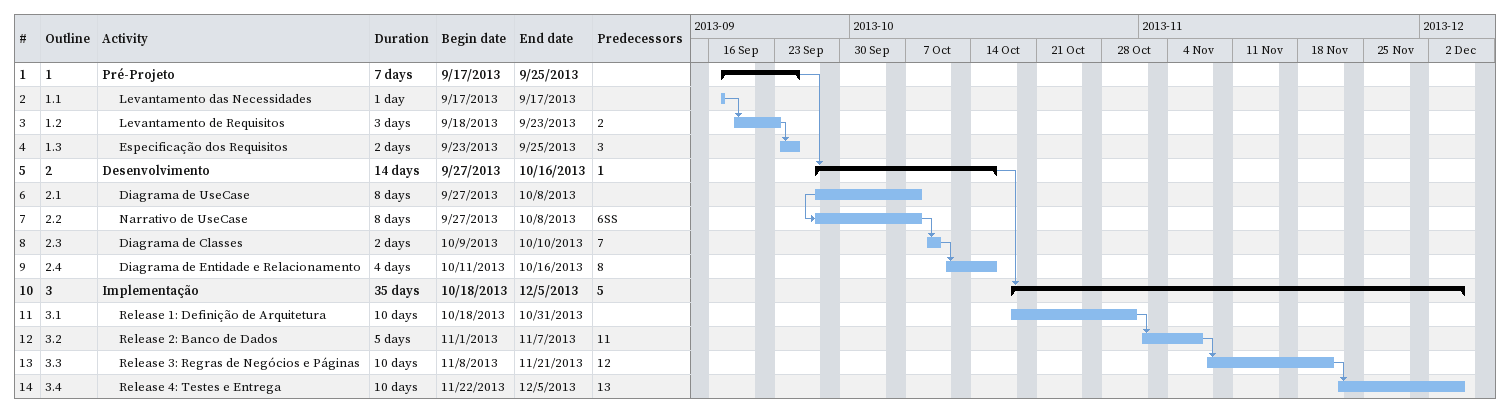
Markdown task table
| ID | WBS | Task | Duration | Start | Finish | Predecessors |
|---|---|---|---|---|---|---|
| 1 | 1 | **Pré-Projeto** | 7d | 2013-09-17 | 2013-09-25 |  |
| 2 | 1.1 | Levantamento das Necessidades | 1d | 2013-09-17 | 2013-09-17 |  |
| 3 | 1.2 | Levantamento de Requisitos | 3d | 2013-09-18 | 2013-09-23 | 2 |
| 4 | 1.3 | Especificação dos Requisitos | 2d | 2013-09-23 | 2013-09-25 | 3 |
| 5 | 2 | **Desenvolvimento** | 14d | 2013-09-27 | 2013-10-16 | 1 |
| 6 | 2.1 | Diagrama de UseCase | 8d | 2013-09-27 | 2013-10-08 |  |
| 7 | 2.2 | Narrativo de UseCase | 8d | 2013-09-27 | 2013-10-08 | 6SS |
| 8 | 2.3 | Diagrama de Classes | 2d | 2013-10-09 | 2013-10-10 | 7 |
| 9 | 2.4 | Diagrama de Entidade e Relacionamento | 4d | 2013-10-11 | 2013-10-16 | 8 |
| 10 | 3 | **Implementação** | 35d | 2013-10-18 | 2013-12-05 | 5 |
| 11 | 3.1 | Release 1: Definição de Arquitetura | 10d | 2013-10-18 | 2013-10-31 |  |
| 12 | 3.2 | Release 2: Banco de Dados | 5d | 2013-11-01 | 2013-11-07 | 11 |
| 13 | 3.3 | Release 3: Regras de Negócios e Páginas | 10d | 2013-11-08 | 2013-11-21 | 12 |
| 14 | 3.4 | Release 4: Testes e Entrega | 10d | 2013-11-22 | 2013-12-05 | 13 |
